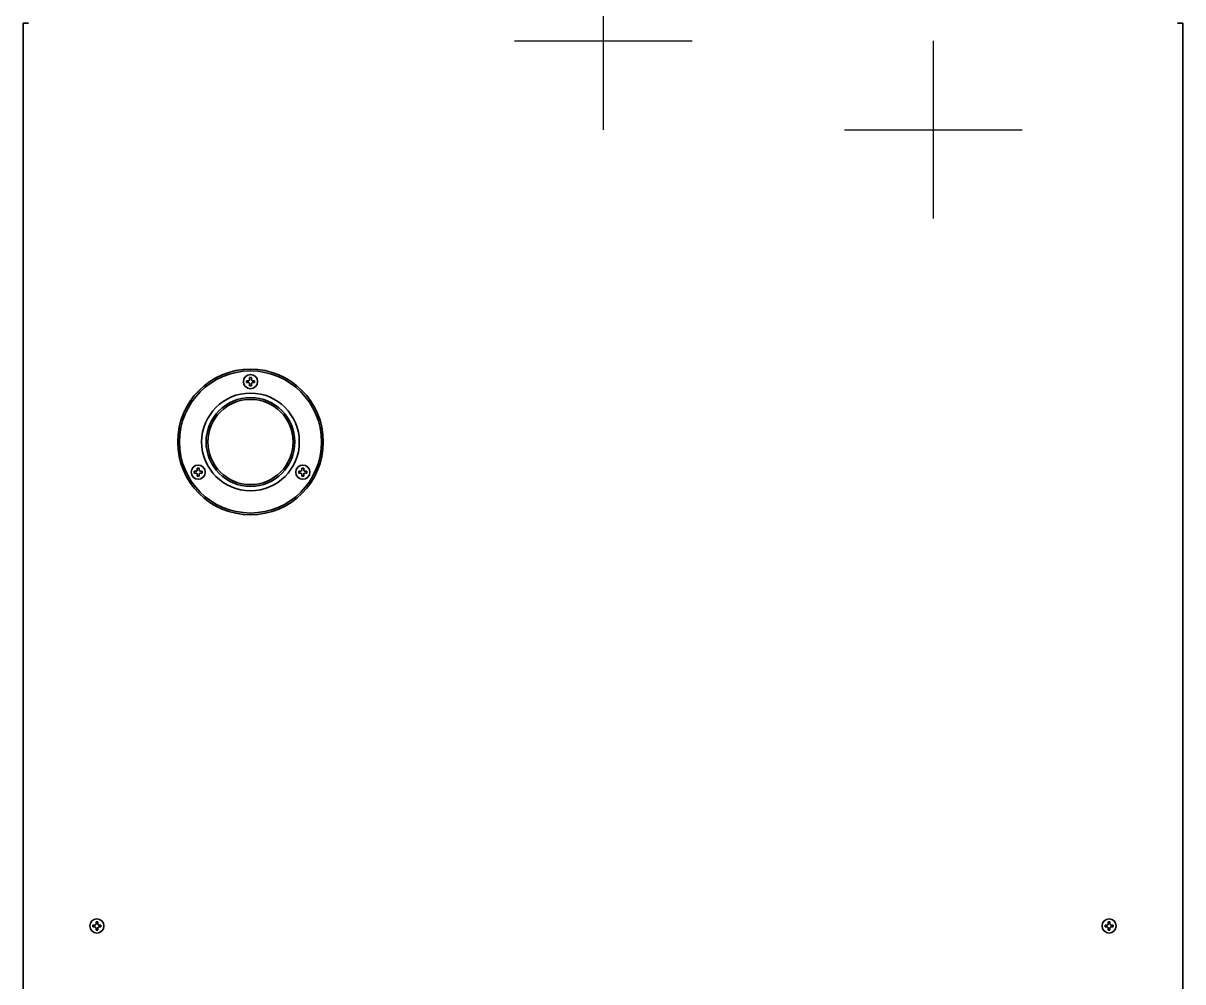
# Model space of a CAD drawing. Header units: inches. Extents: x 885 to 6823, y 710 to 5493.
# Drawn here: x 2614 to 3267, y 1249 to 1789 of the extents above; entities that cross this region are included whole.
import ezdxf

# ---------------------------------------------------------------- set-up
doc = ezdxf.new("R2010")
doc.units = ezdxf.units.IN
doc.layers.add('1', color=7, linetype='Continuous', true_color=0xffffff)

# ---------------------------------------------------------------- blocks, each defined once
blk = doc.blocks.new('A$C0B5A562A')
at = {"color": 6}
for p, q in [((0, 50), (0, -50)), ((-50, 0), (50, 0))]:
    blk.add_line(p, q, dxfattribs=at)
blk = doc.blocks.new('A$C29D5572B')
at = {"color": 1}
for p, q in [((0, 50), (0, -50)), ((-50, 0), (50, 0))]:
    blk.add_line(p, q, dxfattribs=at)
blk = doc.blocks.new('A$C0F8E2EAE')
blk.add_blockref('A$C29D5572B', (0, 0))

msp = doc.modelspace()

# ---------------------------------------------------------------- linework, layer by layer
at = {"layer": '1', "color": 7, "linetype": 'Continuous', "lineweight": 35}
for p, q in [((2616.28, 1789.21), (2614.28, 1789.21)), ((2614.28, 1789.21), (2614.28, 1225.41)), ((2617.28, 1789.21), (2616.28, 1789.21)), ((3264.28, 1789.21), (3265.28, 1789.21)), ((3267.28, 1789.21), (3265.28, 1789.21)), ((3267.28, 1225.41), (3267.28, 1789.21)), ((2739.98, 1587.41), (2739.98, 1587.91)), ((2739.98, 1586.91), (2739.98, 1587.41)), ((2744.58, 1587.91), (2744.58, 1587.41)), ((2744.58, 1587.41), (2744.58, 1586.91)), ((2710.54, 1536.41), (2710.54, 1536.91)), ((2710.54, 1535.91), (2710.54, 1536.41)), ((2715.14, 1536.91), (2715.14, 1536.41)), ((2715.14, 1536.41), (2715.14, 1535.91)), ((2769.43, 1536.41), (2769.43, 1536.91)), ((2769.43, 1535.91), (2769.43, 1536.41)), ((2774.03, 1536.91), (2774.03, 1536.41)), ((2774.03, 1536.41), (2774.03, 1535.91)), ((2653.48, 1280.91), (2653.48, 1281.41)), ((2653.48, 1280.41), (2653.48, 1280.91)), ((2658.08, 1281.41), (2658.08, 1280.91)), ((2658.08, 1280.91), (2658.08, 1280.41)), ((3223.48, 1280.91), (3223.48, 1281.41)), ((3223.48, 1280.41), (3223.48, 1280.91)), ((3228.08, 1281.41), (3228.08, 1280.91)), ((3228.08, 1280.91), (3228.08, 1280.41))]:
    msp.add_line(p, q, dxfattribs=at)
for centre, radius in [((2742.28, 1553.41), 41), ((2742.28, 1553.41), 40), ((2742.28, 1587.41), 4), ((2742.28, 1553.41), 27.5), ((2742.28, 1553.41), 25), ((2742.28, 1553.41), 24), ((2712.84, 1536.41), 4), ((2771.73, 1536.41), 4), ((2655.78, 1280.91), 4), ((3225.78, 1280.91), 4)]:
    msp.add_circle(centre, radius, dxfattribs=at)
for points in [[(2739.98, 1587.91), (2740.18, 1587.91), (2740.39, 1587.91), (2740.72, 1587.91), (2740.83, 1587.91), (2741.05, 1587.91), (2741.17, 1587.91), (2741.28, 1587.91)], [(2742.78, 1589.71), (2742.78, 1589.5), (2742.78, 1589.29), (2742.78, 1588.97), (2742.78, 1588.86), (2742.78, 1588.64), (2742.78, 1588.52), (2742.78, 1588.41)], [(2744.58, 1586.91), (2744.38, 1586.91), (2744.17, 1586.91), (2743.84, 1586.91), (2743.73, 1586.91), (2743.51, 1586.91), (2743.4, 1586.91), (2743.28, 1586.91)], [(2741.78, 1585.11), (2741.78, 1585.31), (2741.78, 1585.52), (2741.78, 1585.85), (2741.78, 1585.96), (2741.78, 1586.18), (2741.78, 1586.29), (2741.78, 1586.41)], [(2710.54, 1536.91), (2710.74, 1536.91), (2710.95, 1536.91), (2711.27, 1536.91), (2711.38, 1536.91), (2711.61, 1536.91), (2711.72, 1536.91), (2711.84, 1536.91)], [(2712.34, 1534.11), (2712.34, 1534.31), (2712.34, 1534.52), (2712.34, 1534.85), (2712.34, 1534.96), (2712.34, 1535.18), (2712.34, 1535.29), (2712.34, 1535.41)], [(2713.34, 1538.71), (2713.34, 1538.5), (2713.34, 1538.29), (2713.34, 1537.97), (2713.34, 1537.86), (2713.34, 1537.64), (2713.34, 1537.52), (2713.34, 1537.41)], [(2715.14, 1535.91), (2714.93, 1535.91), (2714.72, 1535.91), (2714.4, 1535.91), (2714.29, 1535.91), (2714.06, 1535.91), (2713.95, 1535.91), (2713.84, 1535.91)], [(2769.43, 1536.91), (2769.63, 1536.91), (2769.84, 1536.91), (2770.16, 1536.91), (2770.27, 1536.91), (2770.5, 1536.91), (2770.61, 1536.91), (2770.73, 1536.91)], [(2771.23, 1534.11), (2771.23, 1534.31), (2771.23, 1534.52), (2771.23, 1534.85), (2771.23, 1534.96), (2771.23, 1535.18), (2771.23, 1535.29), (2771.23, 1535.41)], [(2772.23, 1538.71), (2772.23, 1538.5), (2772.23, 1538.29), (2772.23, 1537.97), (2772.23, 1537.86), (2772.23, 1537.64), (2772.23, 1537.52), (2772.23, 1537.41)], [(2774.03, 1535.91), (2773.82, 1535.91), (2773.61, 1535.91), (2773.29, 1535.91), (2773.18, 1535.91), (2772.95, 1535.91), (2772.84, 1535.91), (2772.73, 1535.91)], [(2653.48, 1281.41), (2653.68, 1281.41), (2653.89, 1281.41), (2654.22, 1281.41), (2654.33, 1281.41), (2654.55, 1281.41), (2654.67, 1281.41), (2654.78, 1281.41)], [(2655.28, 1278.61), (2655.28, 1278.81), (2655.28, 1279.02), (2655.28, 1279.35), (2655.28, 1279.46), (2655.28, 1279.68), (2655.28, 1279.79), (2655.28, 1279.91)], [(2656.28, 1283.21), (2656.28, 1283), (2656.28, 1282.79), (2656.28, 1282.47), (2656.28, 1282.36), (2656.28, 1282.14), (2656.28, 1282.02), (2656.28, 1281.91)], [(2658.08, 1280.41), (2657.88, 1280.41), (2657.67, 1280.41), (2657.34, 1280.41), (2657.23, 1280.41), (2657.01, 1280.41), (2656.9, 1280.41), (2656.78, 1280.41)], [(3223.48, 1281.41), (3223.68, 1281.41), (3223.89, 1281.41), (3224.22, 1281.41), (3224.33, 1281.41), (3224.55, 1281.41), (3224.67, 1281.41), (3224.78, 1281.41)], [(3225.28, 1278.61), (3225.28, 1278.81), (3225.28, 1279.02), (3225.28, 1279.35), (3225.28, 1279.46), (3225.28, 1279.68), (3225.28, 1279.79), (3225.28, 1279.91)], [(3226.28, 1283.21), (3226.28, 1283), (3226.28, 1282.79), (3226.28, 1282.47), (3226.28, 1282.36), (3226.28, 1282.14), (3226.28, 1282.02), (3226.28, 1281.91)], [(3228.08, 1280.41), (3227.88, 1280.41), (3227.67, 1280.41), (3227.34, 1280.41), (3227.23, 1280.41), (3227.01, 1280.41), (3226.9, 1280.41), (3226.78, 1280.41)]]:
    msp.add_open_spline(points, degree=3, knots=[0, 0, 0, 0, 0.5, 0.5, 0.75, 0.75, 1, 1, 1, 1], dxfattribs=at)
for points in [[(2741.28, 1586.91), (2741.23, 1586.91), (2741.12, 1586.91), (2740.96, 1586.91), (2740.8, 1586.91), (2740.64, 1586.91), (2740.49, 1586.91), (2740.33, 1586.91), (2740.17, 1586.91), (2740.04, 1586.91), (2739.98, 1586.91)], [(2741.28, 1587.91), (2741.3, 1587.93), (2741.35, 1587.98), (2741.42, 1588.05), (2741.49, 1588.12), (2741.57, 1588.19), (2741.64, 1588.26), (2741.71, 1588.34), (2741.76, 1588.38), (2741.78, 1588.41)], [(2741.78, 1586.41), (2741.75, 1586.43), (2741.7, 1586.48), (2741.63, 1586.56), (2741.56, 1586.63), (2741.49, 1586.7), (2741.42, 1586.77), (2741.35, 1586.84), (2741.3, 1586.88), (2741.28, 1586.91)], [(2741.78, 1589.71), (2741.95, 1589.71), (2742.28, 1589.71), (2742.61, 1589.71), (2742.78, 1589.71)], [(2741.78, 1588.41), (2741.78, 1588.46), (2741.78, 1588.57), (2741.78, 1588.73), (2741.78, 1588.89), (2741.78, 1589.05), (2741.78, 1589.2), (2741.78, 1589.35), (2741.78, 1589.52), (2741.78, 1589.64), (2741.78, 1589.71)], [(2742.78, 1588.41), (2742.81, 1588.38), (2742.86, 1588.33), (2742.93, 1588.26), (2743, 1588.18), (2743.07, 1588.11), (2743.14, 1588.05), (2743.21, 1587.98), (2743.26, 1587.93), (2743.28, 1587.91)], [(2743.28, 1586.91), (2743.26, 1586.88), (2743.21, 1586.84), (2743.14, 1586.76), (2743.07, 1586.69), (2742.99, 1586.62), (2742.92, 1586.55), (2742.85, 1586.48), (2742.8, 1586.43), (2742.78, 1586.41)], [(2743.28, 1587.91), (2743.33, 1587.91), (2743.44, 1587.91), (2743.6, 1587.91), (2743.76, 1587.91), (2743.92, 1587.91), (2744.07, 1587.91), (2744.23, 1587.91), (2744.39, 1587.91), (2744.52, 1587.91), (2744.58, 1587.91)], [(2742.78, 1585.11), (2742.61, 1585.11), (2742.28, 1585.11), (2741.95, 1585.11), (2741.78, 1585.11)], [(2742.78, 1586.41), (2742.78, 1586.35), (2742.78, 1586.25), (2742.78, 1586.08), (2742.78, 1585.92), (2742.78, 1585.77), (2742.78, 1585.62), (2742.78, 1585.46), (2742.78, 1585.29), (2742.78, 1585.17), (2742.78, 1585.11)], [(2711.84, 1535.91), (2711.78, 1535.91), (2711.67, 1535.91), (2711.51, 1535.91), (2711.35, 1535.91), (2711.2, 1535.91), (2711.05, 1535.91), (2710.89, 1535.91), (2710.72, 1535.91), (2710.6, 1535.91), (2710.54, 1535.91)], [(2711.84, 1536.91), (2711.86, 1536.93), (2711.91, 1536.98), (2711.98, 1537.05), (2712.05, 1537.12), (2712.12, 1537.19), (2712.19, 1537.26), (2712.26, 1537.34), (2712.31, 1537.38), (2712.34, 1537.41)], [(2712.34, 1535.41), (2712.31, 1535.43), (2712.26, 1535.48), (2712.18, 1535.56), (2712.11, 1535.63), (2712.04, 1535.7), (2711.97, 1535.77), (2711.9, 1535.84), (2711.86, 1535.88), (2711.84, 1535.91)], [(2712.34, 1538.71), (2712.5, 1538.71), (2712.84, 1538.71), (2713.17, 1538.71), (2713.34, 1538.71)], [(2712.34, 1537.41), (2712.34, 1537.46), (2712.34, 1537.57), (2712.34, 1537.73), (2712.34, 1537.89), (2712.34, 1538.05), (2712.34, 1538.2), (2712.34, 1538.35), (2712.34, 1538.52), (2712.34, 1538.64), (2712.34, 1538.71)], [(2713.34, 1537.41), (2713.36, 1537.38), (2713.41, 1537.33), (2713.49, 1537.26), (2713.56, 1537.18), (2713.63, 1537.11), (2713.7, 1537.05), (2713.77, 1536.98), (2713.81, 1536.93), (2713.84, 1536.91)], [(2713.84, 1535.91), (2713.81, 1535.88), (2713.76, 1535.84), (2713.69, 1535.76), (2713.62, 1535.69), (2713.55, 1535.62), (2713.48, 1535.55), (2713.41, 1535.48), (2713.36, 1535.43), (2713.34, 1535.41)], [(2713.34, 1535.41), (2713.34, 1535.35), (2713.34, 1535.25), (2713.34, 1535.08), (2713.34, 1534.92), (2713.34, 1534.77), (2713.34, 1534.62), (2713.34, 1534.46), (2713.34, 1534.29), (2713.34, 1534.17), (2713.34, 1534.11)], [(2713.84, 1536.91), (2713.89, 1536.91), (2714, 1536.91), (2714.16, 1536.91), (2714.32, 1536.91), (2714.47, 1536.91), (2714.63, 1536.91), (2714.78, 1536.91), (2714.95, 1536.91), (2715.07, 1536.91), (2715.14, 1536.91)], [(2770.73, 1535.91), (2770.67, 1535.91), (2770.56, 1535.91), (2770.4, 1535.91), (2770.24, 1535.91), (2770.09, 1535.91), (2769.94, 1535.91), (2769.78, 1535.91), (2769.61, 1535.91), (2769.49, 1535.91), (2769.43, 1535.91)], [(2770.73, 1536.91), (2770.75, 1536.93), (2770.8, 1536.98), (2770.87, 1537.05), (2770.94, 1537.12), (2771.01, 1537.19), (2771.08, 1537.26), (2771.15, 1537.34), (2771.2, 1537.38), (2771.23, 1537.41)], [(2771.23, 1535.41), (2771.2, 1535.43), (2771.15, 1535.48), (2771.07, 1535.56), (2771, 1535.63), (2770.93, 1535.7), (2770.86, 1535.77), (2770.79, 1535.84), (2770.75, 1535.88), (2770.73, 1535.91)], [(2771.23, 1538.71), (2771.39, 1538.71), (2771.73, 1538.71), (2772.06, 1538.71), (2772.23, 1538.71)], [(2771.23, 1537.41), (2771.23, 1537.46), (2771.23, 1537.57), (2771.23, 1537.73), (2771.23, 1537.89), (2771.23, 1538.05), (2771.23, 1538.2), (2771.23, 1538.35), (2771.23, 1538.52), (2771.23, 1538.64), (2771.23, 1538.71)], [(2772.23, 1537.41), (2772.25, 1537.38), (2772.3, 1537.33), (2772.38, 1537.26), (2772.45, 1537.18), (2772.52, 1537.11), (2772.59, 1537.05), (2772.66, 1536.98), (2772.7, 1536.93), (2772.73, 1536.91)], [(2772.73, 1535.91), (2772.7, 1535.88), (2772.65, 1535.84), (2772.58, 1535.76), (2772.51, 1535.69), (2772.44, 1535.62), (2772.37, 1535.55), (2772.3, 1535.48), (2772.25, 1535.43), (2772.23, 1535.41)], [(2772.23, 1535.41), (2772.23, 1535.35), (2772.23, 1535.25), (2772.23, 1535.08), (2772.23, 1534.92), (2772.23, 1534.77), (2772.23, 1534.62), (2772.23, 1534.46), (2772.23, 1534.29), (2772.23, 1534.17), (2772.23, 1534.11)], [(2772.73, 1536.91), (2772.78, 1536.91), (2772.89, 1536.91), (2773.05, 1536.91), (2773.21, 1536.91), (2773.36, 1536.91), (2773.52, 1536.91), (2773.67, 1536.91), (2773.84, 1536.91), (2773.96, 1536.91), (2774.03, 1536.91)], [(2713.34, 1534.11), (2713.17, 1534.11), (2712.84, 1534.11), (2712.5, 1534.11), (2712.34, 1534.11)], [(2772.23, 1534.11), (2772.06, 1534.11), (2771.73, 1534.11), (2771.39, 1534.11), (2771.23, 1534.11)], [(2654.78, 1280.41), (2654.73, 1280.41), (2654.62, 1280.41), (2654.46, 1280.41), (2654.3, 1280.41), (2654.14, 1280.41), (2653.99, 1280.41), (2653.83, 1280.41), (2653.67, 1280.41), (2653.54, 1280.41), (2653.48, 1280.41)], [(2654.78, 1281.41), (2654.8, 1281.43), (2654.85, 1281.48), (2654.92, 1281.55), (2654.99, 1281.62), (2655.07, 1281.69), (2655.14, 1281.76), (2655.21, 1281.84), (2655.26, 1281.88), (2655.28, 1281.91)], [(2655.28, 1279.91), (2655.25, 1279.93), (2655.2, 1279.98), (2655.13, 1280.06), (2655.06, 1280.13), (2654.99, 1280.2), (2654.92, 1280.27), (2654.85, 1280.34), (2654.8, 1280.38), (2654.78, 1280.41)], [(2655.28, 1283.21), (2655.45, 1283.21), (2655.78, 1283.21), (2656.11, 1283.21), (2656.28, 1283.21)], [(2655.28, 1281.91), (2655.28, 1281.96), (2655.28, 1282.07), (2655.28, 1282.23), (2655.28, 1282.39), (2655.28, 1282.55), (2655.28, 1282.7), (2655.28, 1282.85), (2655.28, 1283.02), (2655.28, 1283.14), (2655.28, 1283.21)], [(2656.28, 1281.91), (2656.31, 1281.88), (2656.36, 1281.83), (2656.43, 1281.76), (2656.5, 1281.68), (2656.57, 1281.61), (2656.64, 1281.55), (2656.71, 1281.48), (2656.76, 1281.43), (2656.78, 1281.41)], [(2656.78, 1280.41), (2656.76, 1280.38), (2656.71, 1280.34), (2656.64, 1280.26), (2656.57, 1280.19), (2656.49, 1280.12), (2656.42, 1280.05), (2656.35, 1279.98), (2656.3, 1279.93), (2656.28, 1279.91)], [(2656.28, 1279.91), (2656.28, 1279.85), (2656.28, 1279.75), (2656.28, 1279.58), (2656.28, 1279.42), (2656.28, 1279.27), (2656.28, 1279.12), (2656.28, 1278.96), (2656.28, 1278.79), (2656.28, 1278.67), (2656.28, 1278.61)], [(2656.78, 1281.41), (2656.83, 1281.41), (2656.94, 1281.41), (2657.1, 1281.41), (2657.26, 1281.41), (2657.42, 1281.41), (2657.57, 1281.41), (2657.73, 1281.41), (2657.89, 1281.41), (2658.02, 1281.41), (2658.08, 1281.41)], [(3224.78, 1280.41), (3224.73, 1280.41), (3224.62, 1280.41), (3224.46, 1280.41), (3224.3, 1280.41), (3224.14, 1280.41), (3223.99, 1280.41), (3223.83, 1280.41), (3223.67, 1280.41), (3223.54, 1280.41), (3223.48, 1280.41)], [(3224.78, 1281.41), (3224.8, 1281.43), (3224.85, 1281.48), (3224.92, 1281.55), (3224.99, 1281.62), (3225.07, 1281.69), (3225.14, 1281.76), (3225.21, 1281.84), (3225.26, 1281.88), (3225.28, 1281.91)], [(3225.28, 1279.91), (3225.25, 1279.93), (3225.2, 1279.98), (3225.13, 1280.06), (3225.06, 1280.13), (3224.99, 1280.2), (3224.92, 1280.27), (3224.85, 1280.34), (3224.8, 1280.38), (3224.78, 1280.41)], [(3225.28, 1283.21), (3225.45, 1283.21), (3225.78, 1283.21), (3226.11, 1283.21), (3226.28, 1283.21)], [(3225.28, 1281.91), (3225.28, 1281.96), (3225.28, 1282.07), (3225.28, 1282.23), (3225.28, 1282.39), (3225.28, 1282.55), (3225.28, 1282.7), (3225.28, 1282.85), (3225.28, 1283.02), (3225.28, 1283.14), (3225.28, 1283.21)], [(3226.28, 1281.91), (3226.31, 1281.88), (3226.36, 1281.83), (3226.43, 1281.76), (3226.5, 1281.68), (3226.57, 1281.61), (3226.64, 1281.55), (3226.71, 1281.48), (3226.76, 1281.43), (3226.78, 1281.41)], [(3226.78, 1280.41), (3226.76, 1280.38), (3226.71, 1280.34), (3226.64, 1280.26), (3226.57, 1280.19), (3226.49, 1280.12), (3226.42, 1280.05), (3226.35, 1279.98), (3226.3, 1279.93), (3226.28, 1279.91)], [(3226.28, 1279.91), (3226.28, 1279.85), (3226.28, 1279.75), (3226.28, 1279.58), (3226.28, 1279.42), (3226.28, 1279.27), (3226.28, 1279.12), (3226.28, 1278.96), (3226.28, 1278.79), (3226.28, 1278.67), (3226.28, 1278.61)], [(3226.78, 1281.41), (3226.83, 1281.41), (3226.94, 1281.41), (3227.1, 1281.41), (3227.26, 1281.41), (3227.42, 1281.41), (3227.57, 1281.41), (3227.73, 1281.41), (3227.89, 1281.41), (3228.02, 1281.41), (3228.08, 1281.41)], [(2656.28, 1278.61), (2656.11, 1278.61), (2655.78, 1278.61), (2655.45, 1278.61), (2655.28, 1278.61)], [(3226.28, 1278.61), (3226.11, 1278.61), (3225.78, 1278.61), (3225.45, 1278.61), (3225.28, 1278.61)]]:
    msp.add_open_spline(points, degree=3, dxfattribs=at)

# ---------------------------------------------------------------- block references
for name, p in [('A$C0B5A562A', (2940.93, 1779.24)), ('A$C0F8E2EAE', (3126.73, 1729.21))]:
    msp.add_blockref(name, p)

doc.saveas('drawing.dxf')
